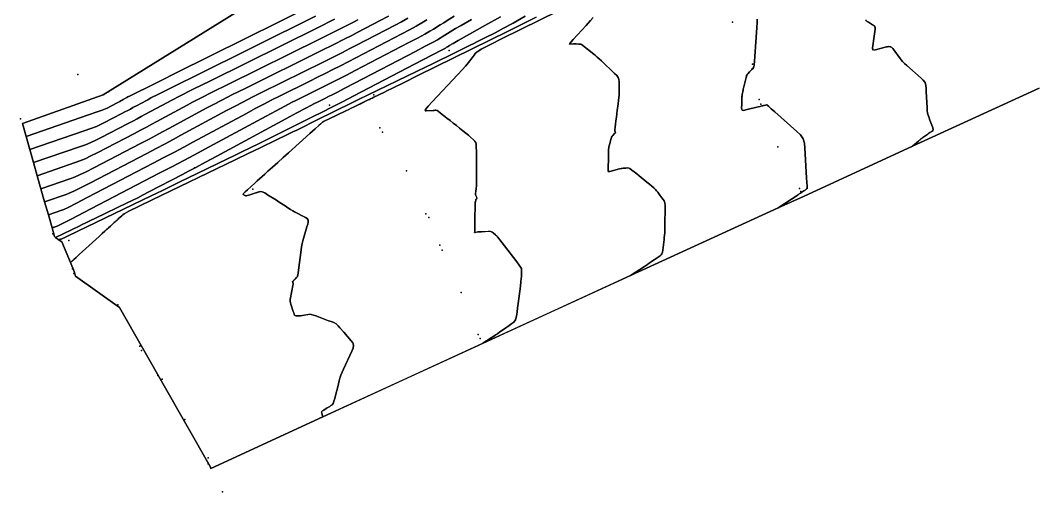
# Model space of a CAD drawing. Extents: x 4 to 139, y 4 to 137.
# Drawn here: x 18.9 to 88, y 4.1 to 36.1 of the extents above; entities that cross this region are included whole.
import ezdxf

# ---------------------------------------------------------------- set-up
doc = ezdxf.new("R2010")
doc.units = 0
for name, color, linetype in [('3D_PONTOS', 1, 'CONTINUOUS'), ('BOUNDARY', 7, 'CONTINUOUS'), ('TOPOGRAPHY', 7, 'CONTINUOUS')]:
    doc.layers.add(name, color=color, linetype=linetype)

msp = doc.modelspace()

# ---------------------------------------------------------------- linework, layer by layer
at = {"layer": '3D_PONTOS'}
for p in [(67.307, 35.992, 71.596), (48.046, 34.085, 73.684), (68.659, 33.153, 71.499), (68.7, 32.846, 71.47), (22.828, 32.438, 79.597), (24.897, 31.269, 78.953), (42.939, 31.051, 72.866), (69.104, 30.746, 71.428), (69.234, 30.436, 71.517), (39.912, 30.369, 74), (18.914, 29.419, 79.066), (43.342, 28.824, 72.645), (43.525, 28.531, 72.684), (70.383, 27.522, 71.602), (30.746, 26.099, 74.378), (45.142, 25.888, 72.739), (34.718, 24.641, 72.978), (71.843, 24.691, 71.525), (71.938, 24.48, 71.458), (46.475, 22.968, 72.671), (46.664, 22.713, 72.668), (21.111, 21.612, 74.673), (21.61, 21.241, 73.659), (22.202, 21.163, 73.609), (47.416, 20.85, 72.624), (47.572, 20.506, 72.67), (22.451, 19.227, 73.431), (22.549, 18.916, 73.48), (48.869, 17.612, 72.704), (25.541, 16.779, 73.5), (50.009, 14.765, 72.624), (27.026, 13.978, 73.395), (50.149, 14.484, 72.544), (27.156, 13.683, 73.363), (28.249, 11.987, 73.346), (28.55, 11.738, 73.364), (30.085, 8.996, 73.46), (31.67, 6.381, 73.317), (31.686, 5.976, 73.321), (32.639, 4.08, 73.452)]:
    msp.add_point(p, dxfattribs=at)
at = {"layer": 'BOUNDARY'}
msp.add_lwpolyline([(88.13, 31.512), (79.531, 27.564), (72.116, 24.159), (70.401, 23.373), (60.369, 18.77), (50.327, 14.163), (39.474, 9.162), (31.864, 5.656), (31.802, 5.792), (25.657, 16.595), (22.665, 18.732), (22.567, 19.043), (22.312, 19.652), (21.726, 21.057), (21.558, 21.182), (21.312, 21.364), (21.232, 21.428), (21.067, 22.01), (20.817, 22.899), (20.566, 23.787), (20.315, 24.676), (20.065, 25.564), (19.814, 26.452), (19.564, 27.341), (19.313, 28.229), (19.069, 29.12), (24.537, 31.059), (37.006, 38.812)], dxfattribs=at)
at = {"layer": 'TOPOGRAPHY'}
for points in [[(37.006, 38.812), (24.537, 31.059), (19.069, 29.12), (19.319, 28.231), (23.552, 29.696), (24.064, 29.874), (24.468, 30.019), (24.692, 30.108), (24.808, 30.165), (25.102, 30.318), (25.2, 30.369), (25.396, 30.471), (25.493, 30.522), (25.585, 30.57), (25.67, 30.615), (25.75, 30.659), (25.83, 30.702), (25.909, 30.745), (26.148, 30.874), (26.227, 30.917), (26.368, 30.99), (26.878, 31.245), (27.569, 31.589), (28.479, 32.04), (29.498, 32.546), (38.835, 37.176)], [(53.966, 36.343), (53.052, 35.89), (52.047, 35.394), (45.93, 32.371), (44.948, 31.886), (44.191, 31.512), (43.809, 31.325), (43.652, 31.248), (42.936, 30.902), (42.818, 30.845), (42.713, 30.794), (42.627, 30.751), (42.552, 30.715), (42.057, 30.469), (41.955, 30.419), (41.866, 30.376), (41.813, 30.35), (41.651, 30.271), (41.597, 30.245), (41.497, 30.197), (41.388, 30.144), (41.231, 30.068), (41.039, 29.975), (39.847, 29.401), (39.657, 29.308), (39.512, 29.237), (39.445, 29.2), (39.423, 29.184), (39.41, 29.171), (39.396, 29.159), (39.382, 29.146), (39.355, 29.121), (39.33, 29.098), (39.198, 28.979), (38.936, 28.744), (38.586, 28.43), (37.129, 27.125), (36.765, 26.798), (36.401, 26.472), (36.045, 26.152), (35.739, 25.877), (35.516, 25.675), (35.342, 25.516), (35.012, 25.213), (34.847, 25.062), (34.352, 24.608), (34.195, 24.462), (34.084, 24.352), (34.051, 24.3), (34.065, 24.283), (34.195, 24.216), (34.216, 24.206), (34.233, 24.198), (34.243, 24.196), (34.25, 24.196), (34.288, 24.203), (34.298, 24.206), (34.332, 24.216), (34.405, 24.24), (34.503, 24.271), (35.198, 24.493), (35.346, 24.476), (35.516, 24.395), (35.711, 24.273), (36.307, 23.889), (36.505, 23.761), (36.902, 23.504), (37.098, 23.379), (37.275, 23.269), (37.42, 23.184), (37.547, 23.114), (38.288, 22.713), (38.404, 22.643), (38.478, 22.548), (38.479, 22.414), (38.438, 22.257), (38.389, 22.095), (38.341, 21.934), (38.244, 21.611), (38.147, 21.288), (38.099, 21.124), (38.056, 20.943), (38.021, 20.736), (37.99, 20.512), (37.812, 19.152), (37.782, 18.933), (37.739, 18.699), (37.683, 18.633), (37.648, 18.6), (37.579, 18.534), (37.544, 18.501), (37.475, 18.435), (37.442, 18.403), (37.419, 18.375), (37.413, 18.355), (37.417, 18.339), (37.422, 18.323), (37.428, 18.308), (37.439, 18.277), (37.444, 18.261), (37.458, 18.222), (37.436, 18.091), (37.413, 17.976), (37.389, 17.856), (37.366, 17.737), (37.342, 17.617), (37.318, 17.498), (37.295, 17.378), (37.271, 17.258), (37.249, 17.14), (37.242, 17.027), (37.258, 16.923), (37.289, 16.825), (37.354, 16.632), (37.387, 16.535), (37.452, 16.341), (37.485, 16.244), (37.517, 16.151), (37.552, 16.082), (37.59, 16.053), (37.629, 16.047), (37.866, 16.039), (37.907, 16.038), (37.956, 16.04), (38.017, 16.048), (38.085, 16.059), (38.563, 16.139), (38.677, 16.127), (38.821, 16.086), (38.991, 16.025), (39.165, 15.961), (39.513, 15.833), (39.861, 15.705), (40.035, 15.642), (40.207, 15.574), (40.366, 15.486), (40.505, 15.364), (40.632, 15.222), (40.882, 14.93), (41.131, 14.638), (41.381, 14.346), (41.496, 14.198), (41.557, 14.035), (41.526, 13.847), (41.44, 13.644), (40.87, 12.415), (40.777, 12.21), (40.694, 12.007), (40.631, 11.808), (40.579, 11.61), (40.528, 11.413), (40.478, 11.216), (40.326, 10.624), (40.275, 10.426), (40.224, 10.235), (40.164, 10.081), (40.092, 9.987), (40.012, 9.929), (39.931, 9.878), (39.769, 9.776), (39.688, 9.725), (39.526, 9.622), (39.448, 9.572), (39.393, 9.53), (39.374, 9.5), (39.377, 9.477), (39.383, 9.456), (39.39, 9.435), (39.396, 9.413), (39.403, 9.392), (39.409, 9.371), (39.416, 9.349), (39.427, 9.314), (39.474, 9.162), (50.338, 14.168), (51.19, 14.733), (51.201, 14.741), (51.246, 14.771), (51.345, 14.84), (51.479, 14.933), (51.895, 15.221), (52.033, 15.317), (52.311, 15.509), (52.445, 15.613), (52.554, 15.767), (52.621, 16.004), (52.662, 16.291), (52.7, 16.586), (52.737, 16.881), (52.885, 18.062), (52.921, 18.348), (52.948, 18.575), (52.959, 18.704), (52.961, 18.775), (52.962, 18.836), (52.963, 18.957), (52.966, 19.14), (52.96, 19.208), (52.912, 19.315), (52.795, 19.486), (52.637, 19.698), (51.813, 20.786), (51.648, 21.003), (51.488, 21.213), (51.359, 21.378), (51.28, 21.466), (51.231, 21.508), (51.187, 21.543), (51.056, 21.647), (50.969, 21.716), (50.923, 21.75), (50.866, 21.773), (50.789, 21.78), (50.7, 21.777), (50.157, 21.749), (50.069, 21.744), (49.999, 21.74), (49.959, 21.735), (49.936, 21.73), (49.78, 21.692), (49.783, 21.798), (49.784, 21.818), (49.785, 21.885), (49.788, 22.026), (49.792, 22.213), (49.8, 22.602), (49.804, 22.796), (49.816, 23.379), (49.82, 23.566), (49.827, 23.776), (49.838, 23.822), (49.852, 23.877), (49.856, 23.895), (49.87, 23.95), (49.926, 24.013), (49.933, 24.022), (49.934, 24.035), (49.928, 24.054), (49.918, 24.077), (49.895, 24.125), (49.873, 24.174), (49.833, 24.258), (49.836, 24.33), (49.843, 24.387), (49.85, 24.446), (49.889, 24.738), (49.896, 24.807), (49.901, 24.935), (49.903, 25.162), (49.902, 25.448), (49.898, 26.336), (49.897, 26.632), (49.895, 27.224), (49.891, 27.51), (49.876, 27.733), (49.842, 27.852), (49.795, 27.908), (49.747, 27.954), (49.699, 28), (49.505, 28.183), (49.45, 28.234), (49.352, 28.317), (49.185, 28.452), (48.975, 28.62), (48.758, 28.793), (48.542, 28.966), (48.325, 29.138), (48.108, 29.311), (47.892, 29.484), (47.675, 29.657), (47.467, 29.823), (47.31, 29.945), (47.238, 29.996), (47.218, 30.004), (47.146, 30.01), (47.132, 30.01), (47.1, 30.009), (47.039, 30.006), (46.961, 30.001), (46.409, 29.965), (46.44, 30.064), (46.623, 30.283), (46.898, 30.582), (48.641, 32.45), (48.923, 32.752), (49.151, 33.002), (49.289, 33.162), (49.372, 33.269), (49.447, 33.368), (49.522, 33.466), (49.597, 33.564), (49.672, 33.663), (49.747, 33.761), (49.822, 33.86), (49.929, 33.971), (50.228, 34.163), (50.848, 34.487), (51.661, 34.891), (56.728, 37.395)], [(56.728, 37.395), (51.661, 34.891), (50.848, 34.487), (50.228, 34.163), (49.929, 33.971), (49.822, 33.86), (49.747, 33.761), (49.672, 33.663), (49.597, 33.564), (49.522, 33.466), (49.447, 33.368), (49.372, 33.269), (49.289, 33.162), (49.151, 33.002), (48.923, 32.752), (48.641, 32.45), (46.898, 30.582), (46.623, 30.283), (46.44, 30.064), (46.413, 29.977), (46.478, 29.969), (47.03, 30.005), (47.192, 30.014), (47.238, 29.996), (47.31, 29.945), (47.467, 29.823), (47.675, 29.657), (47.892, 29.484), (48.108, 29.311), (48.325, 29.138), (48.542, 28.966), (48.758, 28.793), (48.975, 28.62), (49.185, 28.452), (49.352, 28.317), (49.45, 28.234), (49.505, 28.183), (49.699, 28), (49.747, 27.954), (49.837, 27.869), (49.876, 27.733), (49.891, 27.51), (49.895, 27.224), (49.897, 26.632), (49.898, 26.336), (49.902, 25.448), (49.903, 25.162), (49.901, 24.85), (49.889, 24.738), (49.881, 24.68), (49.843, 24.387), (49.836, 24.33), (49.834, 24.281), (49.839, 24.247), (49.85, 24.222), (49.861, 24.198), (49.873, 24.174), (49.895, 24.125), (49.907, 24.101), (49.94, 24.029), (49.884, 23.966), (49.877, 23.957), (49.871, 23.946), (49.865, 23.931), (49.861, 23.913), (49.856, 23.895), (49.834, 23.804), (49.829, 23.779), (49.825, 23.709), (49.82, 23.566), (49.816, 23.379), (49.804, 22.796), (49.8, 22.602), (49.792, 22.213), (49.788, 22.026), (49.784, 21.818), (49.781, 21.718), (49.781, 21.706), (49.787, 21.698), (49.8, 21.697), (49.819, 21.701), (49.966, 21.737), (50.069, 21.744), (50.157, 21.749), (50.247, 21.753), (50.778, 21.781), (50.895, 21.77), (50.969, 21.716), (51.013, 21.682), (51.056, 21.647), (51.187, 21.543), (51.269, 21.478), (51.359, 21.378), (51.488, 21.213), (51.648, 21.003), (51.813, 20.786), (52.637, 19.698), (52.795, 19.486), (52.956, 19.25), (52.966, 19.14), (52.965, 19.079), (52.963, 18.957), (52.962, 18.836), (52.961, 18.722), (52.948, 18.575), (52.921, 18.348), (52.885, 18.062), (52.737, 16.881), (52.7, 16.586), (52.662, 16.291), (52.621, 16.004), (52.554, 15.767), (52.445, 15.613), (52.311, 15.509), (52.033, 15.317), (51.895, 15.221), (51.479, 14.933), (51.345, 14.84), (51.199, 14.739), (51.158, 14.712), (51.149, 14.706), (50.337, 14.168), (60.369, 18.77), (61.312, 19.395), (61.379, 19.44), (61.446, 19.484), (61.513, 19.528), (61.646, 19.616), (61.713, 19.66), (61.779, 19.705), (61.846, 19.75), (61.914, 19.796), (61.981, 19.842), (62.184, 19.983), (62.251, 20.03), (62.387, 20.123), (62.452, 20.174), (62.505, 20.249), (62.538, 20.365), (62.558, 20.504), (62.648, 21.223), (62.666, 21.367), (62.684, 21.514), (62.697, 21.677), (62.705, 21.868), (62.708, 22.076), (62.71, 22.286), (62.713, 22.496), (62.721, 23.127), (62.723, 23.338), (62.723, 23.544), (62.703, 23.721), (62.652, 23.85), (62.582, 23.952), (62.509, 24.048), (62.436, 24.144), (62.363, 24.241), (62.217, 24.434), (62.144, 24.53), (62.067, 24.628), (61.965, 24.737), (61.821, 24.862), (61.653, 24.997), (61.481, 25.134), (60.964, 25.545), (60.792, 25.681), (60.62, 25.818), (60.453, 25.949), (60.318, 26.046), (60.236, 26.084), (60.186, 26.087), (60.053, 26.081), (59.919, 26.074), (59.872, 26.071), (59.812, 26.062), (59.729, 26.044), (59.633, 26.021), (58.959, 25.856), (58.855, 25.86), (58.851, 25.962), (58.853, 26.029), (58.855, 26.095), (58.859, 26.229), (58.861, 26.295), (58.863, 26.362), (58.865, 26.43), (58.867, 26.505), (58.869, 26.592), (58.871, 26.687), (58.873, 26.783), (58.877, 26.975), (58.879, 27.071), (58.881, 27.167), (58.884, 27.345), (58.892, 27.447), (58.905, 27.526), (58.923, 27.6), (58.959, 27.745), (58.977, 27.817), (59.013, 27.962), (59.046, 28.096), (59.078, 28.188), (59.123, 28.242), (59.179, 28.305), (59.292, 28.431), (59.319, 28.462), (59.337, 28.488), (59.341, 28.506), (59.337, 28.519), (59.314, 28.567), (59.308, 28.579), (59.298, 28.601), (59.303, 28.688), (59.323, 28.854), (59.352, 29.075), (59.382, 29.304), (59.412, 29.534), (59.473, 29.994), (59.533, 30.454), (59.562, 30.679), (59.583, 30.881), (59.592, 31.041), (59.592, 31.178), (59.589, 31.972), (59.583, 32.105), (59.538, 32.24), (59.432, 32.378), (59.289, 32.52), (58.392, 33.369), (58.244, 33.508), (58.107, 33.633), (57.988, 33.735), (57.879, 33.822), (57.559, 34.077), (57.453, 34.162), (57.24, 34.332), (57.136, 34.414), (57.047, 34.475), (56.985, 34.502), (56.938, 34.509), (56.85, 34.515), (56.673, 34.528), (56.629, 34.531), (56.586, 34.532), (56.544, 34.531), (56.503, 34.529), (56.223, 34.511), (56.239, 34.561), (56.331, 34.672), (56.471, 34.823), (57.355, 35.77), (57.503, 35.931), (57.659, 36.111), (57.828, 36.322)], [(38.835, 37.176), (29.498, 32.546), (28.479, 32.04), (27.569, 31.589), (26.878, 31.245), (26.368, 30.99), (26.227, 30.917), (26.148, 30.874), (25.909, 30.745), (25.83, 30.702), (25.75, 30.659), (25.67, 30.615), (25.585, 30.57), (25.493, 30.522), (25.396, 30.471), (25.2, 30.369), (25.102, 30.318), (24.808, 30.165), (24.692, 30.108), (24.468, 30.019), (24.064, 29.874), (23.552, 29.696), (19.313, 28.229), (19.564, 27.341), (23.248, 28.616), (23.698, 28.773), (24.085, 28.917), (24.365, 29.04), (24.582, 29.149), (25.819, 29.793), (26.023, 29.9), (26.218, 30.002), (26.396, 30.098), (26.565, 30.189), (26.899, 30.369), (27.066, 30.46), (27.567, 30.731), (27.785, 30.846), (28.307, 31.11), (28.944, 31.428), (29.761, 31.834), (30.668, 32.283), (38.967, 36.399)], [(38.967, 36.399), (30.668, 32.283), (29.761, 31.834), (28.944, 31.428), (28.307, 31.11), (27.785, 30.846), (27.567, 30.731), (27.066, 30.46), (26.899, 30.369), (26.565, 30.189), (26.396, 30.098), (26.218, 30.002), (26.023, 29.9), (25.819, 29.793), (24.582, 29.149), (24.365, 29.04), (24.085, 28.917), (23.698, 28.773), (23.248, 28.616), (19.564, 27.341), (19.814, 26.452), (22.944, 27.535), (23.333, 27.672), (23.702, 27.816), (24.038, 27.971), (24.356, 28.134), (26.242, 29.116), (26.553, 29.278), (26.85, 29.434), (27.122, 29.58), (27.38, 29.718), (28.908, 30.545), (29.202, 30.702), (29.736, 30.975), (30.667, 31.44), (31.838, 32.021), (39.1, 35.622), (40.267, 36.201)], [(40.267, 36.201), (39.1, 35.622), (31.838, 32.021), (30.667, 31.44), (29.736, 30.975), (29.202, 30.702), (28.908, 30.545), (27.38, 29.718), (27.122, 29.58), (26.85, 29.434), (26.553, 29.278), (26.242, 29.116), (24.356, 28.134), (24.038, 27.971), (23.702, 27.816), (23.333, 27.672), (22.944, 27.535), (19.814, 26.452), (20.065, 25.564), (22.641, 26.455), (22.967, 26.571), (23.318, 26.714), (23.712, 26.903), (24.13, 27.118), (26.664, 28.438), (27.084, 28.656), (27.483, 28.866), (27.848, 29.062), (28.194, 29.248), (30.248, 30.359), (30.62, 30.558), (31.165, 30.84), (31.999, 31.258), (33.008, 31.759), (39.232, 34.845), (40.238, 35.344), (41.051, 35.75), (41.544, 35.999), (41.845, 36.155)], [(41.845, 36.155), (41.544, 35.999), (41.051, 35.75), (40.238, 35.344), (39.232, 34.845), (33.008, 31.759), (31.999, 31.258), (31.165, 30.84), (30.62, 30.558), (30.248, 30.359), (28.194, 29.248), (27.848, 29.062), (27.483, 28.866), (27.084, 28.656), (26.664, 28.438), (24.13, 27.118), (23.712, 26.903), (23.318, 26.714), (22.967, 26.571), (22.641, 26.455), (20.065, 25.564), (20.315, 24.676), (22.337, 25.375), (22.601, 25.47), (22.935, 25.613), (23.385, 25.834), (23.904, 26.103), (27.087, 27.76), (27.614, 28.035), (28.115, 28.298), (28.574, 28.544), (29.009, 28.778), (31.589, 30.174), (32.037, 30.415), (32.594, 30.704), (33.331, 31.076), (34.178, 31.496), (39.365, 34.069), (40.208, 34.487), (40.923, 34.845), (41.426, 35.1), (41.8, 35.295), (43.92, 36.401)], [(43.92, 36.401), (41.8, 35.295), (41.426, 35.1), (40.923, 34.845), (40.208, 34.487), (39.365, 34.069), (34.178, 31.496), (33.331, 31.076), (32.594, 30.704), (32.037, 30.415), (31.589, 30.174), (29.009, 28.778), (28.574, 28.544), (28.115, 28.298), (27.614, 28.035), (27.087, 27.76), (23.904, 26.103), (23.385, 25.834), (22.935, 25.613), (22.601, 25.47), (22.337, 25.375), (20.315, 24.676), (20.566, 23.787), (22.033, 24.295), (22.236, 24.37), (22.552, 24.512), (23.058, 24.766), (23.678, 25.087), (27.51, 27.083), (28.144, 27.413), (28.747, 27.73), (29.3, 28.026), (29.823, 28.308), (32.929, 29.988), (33.454, 30.271), (34.023, 30.569), (34.663, 30.894), (35.348, 31.234), (39.497, 33.292), (40.178, 33.63), (40.796, 33.94), (41.307, 34.201), (41.755, 34.434), (44.379, 35.804), (44.815, 36.033), (45.245, 36.269)], [(45.245, 36.269), (44.815, 36.033), (44.379, 35.804), (41.755, 34.434), (41.307, 34.201), (40.796, 33.94), (40.178, 33.63), (39.497, 33.292), (35.348, 31.234), (34.663, 30.894), (34.023, 30.569), (33.454, 30.271), (32.929, 29.988), (29.823, 28.308), (29.3, 28.026), (28.747, 27.73), (28.144, 27.413), (27.51, 27.083), (23.678, 25.087), (23.058, 24.766), (22.552, 24.512), (22.236, 24.37), (22.033, 24.295), (20.566, 23.787), (20.817, 22.899), (21.729, 23.214), (21.87, 23.269), (22.169, 23.41), (22.731, 23.697), (23.452, 24.072), (27.933, 26.405), (28.674, 26.791), (29.38, 27.162), (30.027, 27.508), (30.638, 27.838), (34.27, 29.802), (34.871, 30.127), (35.451, 30.434), (35.995, 30.712), (36.518, 30.972), (38.592, 32.001), (39.111, 32.258), (39.63, 32.515), (40.149, 32.773), (40.668, 33.035), (41.189, 33.302), (41.71, 33.574), (44.839, 35.207), (45.352, 35.476), (45.815, 35.727), (46.196, 35.948), (46.528, 36.151)], [(46.528, 36.151), (46.196, 35.948), (45.815, 35.727), (45.352, 35.476), (44.839, 35.207), (41.71, 33.574), (41.189, 33.302), (40.668, 33.035), (40.149, 32.773), (39.63, 32.515), (39.111, 32.258), (38.592, 32.001), (36.518, 30.972), (35.995, 30.712), (35.451, 30.434), (34.871, 30.127), (34.27, 29.802), (30.638, 27.838), (30.027, 27.508), (29.38, 27.162), (28.674, 26.791), (27.933, 26.405), (23.452, 24.072), (22.731, 23.697), (22.169, 23.41), (21.87, 23.269), (21.729, 23.214), (20.817, 22.899), (21.067, 22.01), (21.11, 22.025), (21.154, 22.04), (21.199, 22.056), (21.244, 22.072), (21.289, 22.087), (21.425, 22.134), (21.504, 22.168), (21.786, 22.309), (22.405, 22.629), (23.226, 23.056), (28.356, 25.727), (29.205, 26.17), (30.012, 26.594), (30.753, 26.99), (31.452, 27.367), (35.61, 29.617), (36.289, 29.983), (36.88, 30.299), (37.327, 30.529), (37.688, 30.709), (38.033, 30.881), (38.725, 31.224), (39.071, 31.395), (39.762, 31.738), (40.119, 31.916), (40.541, 32.129), (41.07, 32.403), (41.665, 32.713), (45.298, 34.609), (45.888, 34.918), (46.386, 35.184), (46.728, 35.379), (46.978, 35.531), (47.446, 35.822), (47.68, 35.967), (47.914, 36.112), (48.383, 36.402)], [(48.383, 36.402), (47.914, 36.112), (47.68, 35.967), (47.446, 35.822), (46.978, 35.531), (46.728, 35.379), (46.386, 35.184), (45.888, 34.918), (45.298, 34.609), (41.665, 32.713), (41.07, 32.403), (40.541, 32.129), (40.119, 31.916), (39.762, 31.738), (39.071, 31.395), (38.725, 31.224), (38.033, 30.881), (37.688, 30.709), (37.327, 30.529), (36.88, 30.299), (36.289, 29.983), (35.61, 29.617), (31.452, 27.367), (30.753, 26.99), (30.012, 26.594), (29.205, 26.17), (28.356, 25.727), (23.226, 23.056), (22.405, 22.629), (21.786, 22.309), (21.504, 22.168), (21.425, 22.134), (21.289, 22.087), (21.244, 22.072), (21.199, 22.056), (21.154, 22.04), (21.11, 22.025), (21.067, 22.01), (21.232, 21.428), (21.312, 21.364), (22.915, 22.138), (23.122, 22.238), (23.368, 22.357), (23.679, 22.507), (24.028, 22.677), (26.165, 23.714), (26.522, 23.887), (26.886, 24.068), (27.261, 24.26), (27.643, 24.458), (29.94, 25.654), (30.339, 25.863), (30.838, 26.127), (31.503, 26.484), (32.267, 26.897), (36.951, 29.431), (37.706, 29.839), (38.309, 30.163), (38.659, 30.347), (38.858, 30.447), (39.203, 30.619), (39.549, 30.79), (39.895, 30.962), (40.089, 31.059), (40.413, 31.224), (40.952, 31.504), (41.62, 31.853), (45.758, 34.012), (46.425, 34.361), (46.956, 34.642), (47.26, 34.811), (47.427, 34.912), (47.573, 35.002), (48.299, 35.451), (48.477, 35.56), (48.856, 35.778), (49.569, 36.181)], [(49.569, 36.181), (48.856, 35.778), (48.477, 35.56), (48.299, 35.451), (47.573, 35.002), (47.427, 34.912), (47.26, 34.811), (46.956, 34.642), (46.425, 34.361), (45.758, 34.012), (41.62, 31.853), (40.952, 31.504), (40.413, 31.224), (40.089, 31.059), (39.895, 30.962), (39.549, 30.79), (39.203, 30.619), (38.858, 30.447), (38.659, 30.347), (38.309, 30.163), (37.706, 29.839), (36.951, 29.431), (32.267, 26.897), (31.503, 26.484), (30.838, 26.127), (30.339, 25.863), (29.94, 25.654), (27.643, 24.458), (27.261, 24.26), (26.886, 24.068), (26.522, 23.887), (26.165, 23.714), (24.028, 22.677), (23.679, 22.507), (23.368, 22.357), (23.122, 22.238), (22.915, 22.138), (21.312, 21.364), (21.558, 21.182), (27.796, 24.191), (28.563, 24.561), (29.248, 24.892), (29.798, 25.158), (30.267, 25.385), (32.999, 26.711), (33.461, 26.935), (33.962, 27.18), (34.528, 27.459), (35.133, 27.759), (38.804, 29.578), (39.422, 29.886), (40.082, 30.218), (40.808, 30.593), (41.575, 30.992), (46.217, 33.415), (46.961, 33.804), (47.526, 34.1), (47.791, 34.242), (47.877, 34.292), (47.933, 34.327), (48.046, 34.397), (48.102, 34.432), (48.158, 34.466), (48.215, 34.501), (48.313, 34.56), (48.664, 34.759), (49.437, 35.194), (50.462, 35.77), (51.53, 36.369)], [(51.53, 36.369), (50.462, 35.77), (49.437, 35.194), (48.664, 34.759), (48.313, 34.56), (48.215, 34.501), (48.158, 34.466), (48.102, 34.432), (48.046, 34.397), (47.933, 34.327), (47.877, 34.292), (47.791, 34.242), (47.526, 34.1), (46.961, 33.804), (46.217, 33.415), (41.575, 30.992), (40.808, 30.593), (40.082, 30.218), (39.422, 29.886), (38.804, 29.578), (35.133, 27.759), (34.528, 27.459), (33.962, 27.18), (33.461, 26.935), (32.999, 26.711), (30.267, 25.385), (29.798, 25.158), (29.248, 24.892), (28.563, 24.561), (27.796, 24.191), (21.558, 21.182), (21.726, 21.057), (22.312, 19.652), (22.328, 19.667), (22.344, 19.68), (22.391, 19.723), (22.407, 19.737), (22.438, 19.765), (22.463, 19.787), (22.539, 19.857), (22.702, 20.006), (22.918, 20.204), (23.365, 20.614), (23.813, 21.024), (24.26, 21.435), (24.477, 21.634), (24.655, 21.796), (24.766, 21.897), (24.838, 21.962), (24.903, 22.02), (25.034, 22.137), (25.099, 22.196), (25.229, 22.313), (25.294, 22.371), (25.359, 22.43), (25.424, 22.489), (25.488, 22.548), (25.552, 22.608), (25.617, 22.667), (25.681, 22.727), (25.809, 22.845), (25.874, 22.905), (25.974, 22.981), (26.294, 23.155), (26.978, 23.493), (27.881, 23.93), (33.517, 26.649), (34.428, 27.088), (35.168, 27.445), (35.622, 27.665), (35.905, 27.802), (37.433, 28.543), (37.691, 28.669), (37.971, 28.806), (38.288, 28.962), (38.626, 29.129), (40.678, 30.146), (41.029, 30.32), (41.437, 30.52), (41.937, 30.763), (42.492, 31.032), (45.883, 32.672), (46.436, 32.939), (46.916, 33.172), (47.275, 33.348), (47.561, 33.489), (47.836, 33.625), (48.11, 33.76), (49.207, 34.302), (49.477, 34.436), (49.723, 34.558), (49.929, 34.66), (50.11, 34.75), (50.287, 34.838), (50.464, 34.926), (51.173, 35.278), (51.378, 35.382), (51.749, 35.583), (52.398, 35.944), (53.213, 36.401)], [(53.213, 36.401), (52.398, 35.944), (51.749, 35.583), (51.378, 35.382), (51.173, 35.278), (50.464, 34.926), (50.287, 34.838), (50.11, 34.75), (49.929, 34.66), (49.723, 34.558), (49.477, 34.436), (49.207, 34.302), (48.11, 33.76), (47.836, 33.625), (47.561, 33.489), (47.275, 33.348), (46.916, 33.172), (46.436, 32.939), (45.883, 32.672), (42.492, 31.032), (41.937, 30.763), (41.437, 30.52), (41.029, 30.32), (40.678, 30.146), (38.626, 29.129), (38.288, 28.962), (37.971, 28.806), (37.691, 28.669), (37.433, 28.543), (35.905, 27.802), (35.622, 27.665), (35.168, 27.445), (34.428, 27.088), (33.517, 26.649), (27.881, 23.93), (26.978, 23.493), (26.294, 23.155), (25.974, 22.981), (25.874, 22.905), (25.809, 22.845), (25.681, 22.727), (25.617, 22.667), (25.552, 22.608), (25.488, 22.548), (25.424, 22.489), (25.359, 22.43), (25.294, 22.371), (25.229, 22.313), (25.099, 22.196), (25.034, 22.137), (24.903, 22.02), (24.838, 21.962), (24.766, 21.897), (24.655, 21.796), (24.477, 21.634), (24.26, 21.435), (23.813, 21.024), (23.365, 20.614), (22.918, 20.204), (22.702, 20.006), (22.539, 19.857), (22.452, 19.777), (22.423, 19.751), (22.407, 19.737), (22.391, 19.723), (22.312, 19.652), (22.567, 19.043), (22.665, 18.732), (25.657, 16.595), (31.802, 5.792), (31.864, 5.656), (39.474, 9.162), (39.427, 9.314), (39.416, 9.349), (39.403, 9.392), (39.39, 9.435), (39.371, 9.495), (39.393, 9.53), (39.448, 9.572), (39.526, 9.622), (39.688, 9.725), (39.769, 9.776), (39.931, 9.878), (40.012, 9.929), (40.092, 9.987), (40.164, 10.081), (40.224, 10.235), (40.275, 10.426), (40.326, 10.624), (40.478, 11.216), (40.528, 11.413), (40.579, 11.61), (40.631, 11.808), (40.694, 12.007), (40.777, 12.21), (40.87, 12.415), (41.44, 13.644), (41.526, 13.847), (41.557, 14.035), (41.496, 14.198), (41.381, 14.346), (41.131, 14.638), (40.882, 14.93), (40.632, 15.222), (40.505, 15.364), (40.366, 15.486), (40.207, 15.574), (40.035, 15.642), (39.861, 15.705), (39.513, 15.833), (39.165, 15.961), (38.991, 16.025), (38.821, 16.086), (38.677, 16.127), (38.577, 16.138), (38.503, 16.129), (38.085, 16.059), (37.974, 16.041), (37.907, 16.038), (37.866, 16.039), (37.595, 16.049), (37.552, 16.082), (37.517, 16.151), (37.485, 16.244), (37.452, 16.341), (37.387, 16.535), (37.354, 16.632), (37.289, 16.825), (37.258, 16.923), (37.242, 17.027), (37.249, 17.14), (37.271, 17.258), (37.295, 17.378), (37.318, 17.498), (37.342, 17.617), (37.366, 17.737), (37.389, 17.856), (37.413, 17.976), (37.436, 18.091), (37.451, 18.18), (37.454, 18.226), (37.45, 18.246), (37.439, 18.277), (37.428, 18.308), (37.408, 18.362), (37.442, 18.403), (37.475, 18.435), (37.51, 18.468), (37.544, 18.501), (37.579, 18.534), (37.683, 18.633), (37.718, 18.674), (37.751, 18.763), (37.782, 18.933), (37.812, 19.152), (37.99, 20.512), (38.021, 20.736), (38.056, 20.943), (38.099, 21.124), (38.147, 21.288), (38.244, 21.611), (38.341, 21.934), (38.389, 22.095), (38.438, 22.257), (38.479, 22.414), (38.478, 22.548), (38.404, 22.643), (38.288, 22.713), (37.547, 23.114), (37.42, 23.184), (37.275, 23.269), (37.098, 23.379), (36.902, 23.504), (36.505, 23.761), (36.307, 23.889), (35.711, 24.273), (35.516, 24.395), (35.346, 24.476), (35.216, 24.491), (35.111, 24.465), (34.503, 24.271), (34.405, 24.24), (34.277, 24.199), (34.236, 24.195), (34.195, 24.216), (34.13, 24.25), (34.047, 24.293), (34.084, 24.352), (34.195, 24.462), (34.352, 24.608), (34.847, 25.062), (35.012, 25.213), (35.342, 25.516), (35.516, 25.675), (35.739, 25.877), (36.045, 26.152), (36.401, 26.472), (36.765, 26.798), (37.129, 27.125), (38.586, 28.43), (38.936, 28.744), (39.198, 28.979), (39.314, 29.083), (39.342, 29.109), (39.382, 29.146), (39.41, 29.171), (39.435, 29.195), (39.512, 29.237), (39.657, 29.308), (39.847, 29.401), (41.039, 29.975), (41.231, 30.068), (41.388, 30.144), (41.484, 30.19), (41.543, 30.219), (41.597, 30.245), (41.651, 30.271), (41.813, 30.35), (41.866, 30.376), (41.921, 30.402), (41.98, 30.431), (42.047, 30.464), (42.119, 30.5), (42.552, 30.715), (42.627, 30.751), (42.713, 30.794), (42.818, 30.845), (42.936, 30.902), (43.652, 31.248), (43.809, 31.325), (44.191, 31.512), (44.948, 31.886), (45.93, 32.371), (52.047, 35.394), (53.052, 35.89), (53.966, 36.343)], [(57.828, 36.322), (57.659, 36.111), (57.503, 35.931), (57.355, 35.77), (56.471, 34.823), (56.331, 34.672), (56.239, 34.561), (56.223, 34.511), (56.565, 34.533), (56.629, 34.531), (56.673, 34.528), (56.85, 34.515), (56.976, 34.506), (57.047, 34.475), (57.136, 34.414), (57.24, 34.332), (57.453, 34.162), (57.559, 34.077), (57.879, 33.822), (57.988, 33.735), (58.107, 33.633), (58.244, 33.508), (58.392, 33.369), (59.289, 32.52), (59.432, 32.378), (59.538, 32.24), (59.583, 32.105), (59.589, 31.972), (59.592, 31.178), (59.592, 31.041), (59.583, 30.881), (59.562, 30.679), (59.533, 30.454), (59.473, 29.994), (59.412, 29.534), (59.382, 29.304), (59.352, 29.075), (59.323, 28.854), (59.303, 28.688), (59.298, 28.601), (59.308, 28.579), (59.345, 28.5), (59.319, 28.462), (59.292, 28.431), (59.179, 28.305), (59.123, 28.242), (59.078, 28.188), (59.046, 28.096), (59.013, 27.962), (58.977, 27.817), (58.959, 27.745), (58.923, 27.6), (58.905, 27.526), (58.892, 27.447), (58.884, 27.345), (58.881, 27.167), (58.879, 27.071), (58.877, 26.975), (58.873, 26.783), (58.871, 26.687), (58.868, 26.533), (58.865, 26.43), (58.863, 26.362), (58.861, 26.295), (58.859, 26.229), (58.855, 26.095), (58.853, 26.029), (58.851, 25.962), (58.855, 25.86), (58.959, 25.856), (59.633, 26.021), (59.79, 26.059), (59.872, 26.071), (59.919, 26.074), (60.053, 26.081), (60.224, 26.089), (60.318, 26.046), (60.453, 25.949), (60.62, 25.818), (60.792, 25.681), (60.964, 25.545), (61.481, 25.134), (61.653, 24.997), (61.821, 24.862), (61.965, 24.737), (62.067, 24.628), (62.144, 24.53), (62.217, 24.434), (62.363, 24.241), (62.436, 24.144), (62.509, 24.048), (62.582, 23.952), (62.652, 23.85), (62.703, 23.721), (62.723, 23.544), (62.723, 23.338), (62.721, 23.127), (62.713, 22.496), (62.71, 22.286), (62.708, 22.076), (62.705, 21.868), (62.697, 21.677), (62.684, 21.514), (62.666, 21.367), (62.648, 21.223), (62.558, 20.504), (62.538, 20.365), (62.505, 20.249), (62.452, 20.174), (62.387, 20.123), (62.251, 20.03), (62.184, 19.983), (61.981, 19.842), (61.871, 19.767), (61.779, 19.705), (61.713, 19.66), (61.646, 19.616), (61.513, 19.528), (61.446, 19.484), (61.379, 19.44), (61.312, 19.395), (60.369, 18.77), (70.401, 23.373), (71.759, 24.272), (71.837, 24.324), (71.914, 24.375), (72.012, 24.441), (72.148, 24.536), (72.225, 24.59), (72.302, 24.645), (72.338, 24.671), (72.387, 24.705), (72.379, 24.726), (72.377, 24.731), (72.375, 24.737), (72.37, 24.752), (72.362, 24.868), (72.348, 25.107), (72.33, 25.429), (72.218, 27.442), (72.19, 27.773), (72.103, 28.076), (71.919, 28.333), (71.677, 28.562), (70.165, 29.905), (69.923, 30.12), (69.744, 30.28), (69.627, 30.385), (69.616, 30.383), (69.538, 30.364), (69.447, 30.341), (69.416, 30.334), (69.36, 30.32), (69.288, 30.302), (69.179, 30.275), (69.043, 30.242), (68.196, 30.035), (68.061, 30.006), (67.962, 30.011), (67.923, 30.073), (67.92, 30.17), (67.926, 30.373), (67.929, 30.475), (67.932, 30.577), (67.935, 30.678), (67.938, 30.78), (67.943, 30.942), (67.954, 31.034), (67.964, 31.089), (67.983, 31.195), (67.993, 31.248), (68.03, 31.453), (68.045, 31.525), (68.064, 31.604), (68.086, 31.692), (68.13, 31.871), (68.197, 32.14), (68.219, 32.229), (68.257, 32.372), (68.314, 32.462), (68.362, 32.518), (68.461, 32.629), (68.559, 32.739), (68.608, 32.794), (68.657, 32.849), (68.704, 32.903), (68.758, 32.964), (68.768, 33.107), (68.784, 33.343), (68.806, 33.661), (68.943, 35.648), (68.965, 35.967), (68.981, 36.208)], [(68.981, 36.208), (68.965, 35.967), (68.943, 35.648), (68.806, 33.661), (68.784, 33.343), (68.768, 33.107), (68.758, 32.964), (68.704, 32.903), (68.657, 32.849), (68.608, 32.794), (68.559, 32.739), (68.461, 32.629), (68.362, 32.518), (68.314, 32.462), (68.273, 32.397), (68.243, 32.317), (68.219, 32.229), (68.197, 32.14), (68.13, 31.871), (68.086, 31.692), (68.064, 31.604), (68.045, 31.525), (68.032, 31.462), (68.022, 31.407), (67.993, 31.248), (67.983, 31.195), (67.964, 31.089), (67.954, 31.034), (67.946, 30.967), (67.941, 30.88), (67.938, 30.78), (67.935, 30.678), (67.932, 30.577), (67.929, 30.475), (67.926, 30.373), (67.92, 30.17), (67.923, 30.073), (67.962, 30.011), (68.061, 30.006), (68.196, 30.035), (69.043, 30.242), (69.179, 30.275), (69.288, 30.302), (69.351, 30.317), (69.386, 30.326), (69.416, 30.334), (69.447, 30.341), (69.538, 30.364), (69.629, 30.386), (69.629, 30.386), (69.63, 30.386), (69.632, 30.386), (69.632, 30.386), (69.633, 30.386), (69.634, 30.386), (69.635, 30.386), (69.635, 30.386), (69.636, 30.385), (69.637, 30.385), (69.638, 30.384), (69.665, 30.351), (69.669, 30.347), (69.744, 30.28), (69.923, 30.12), (70.165, 29.905), (71.677, 28.562), (71.919, 28.333), (72.103, 28.076), (72.19, 27.773), (72.218, 27.442), (72.33, 25.429), (72.348, 25.107), (72.362, 24.868), (72.369, 24.766), (72.371, 24.747), (72.375, 24.737), (72.377, 24.731), (72.379, 24.726), (72.381, 24.721), (72.387, 24.705), (72.338, 24.671), (72.302, 24.645), (72.225, 24.59), (72.148, 24.536), (72.012, 24.441), (71.914, 24.375), (71.837, 24.324), (71.759, 24.272), (70.401, 23.373), (72.116, 24.159), (79.531, 27.564), (79.936, 27.917), (79.983, 27.958), (80.036, 28.004), (80.098, 28.059), (80.175, 28.114), (80.24, 28.16), (80.307, 28.208), (80.509, 28.349), (80.576, 28.397), (80.643, 28.444), (80.708, 28.49), (80.761, 28.527), (80.793, 28.55), (80.814, 28.565), (80.924, 28.644), (80.94, 28.662), (80.94, 28.704), (80.916, 28.786), (80.877, 28.893), (80.836, 29.003), (80.795, 29.114), (80.753, 29.225), (80.712, 29.336), (80.629, 29.558), (80.589, 29.673), (80.556, 29.814), (80.535, 29.997), (80.522, 30.207), (80.463, 31.275), (80.451, 31.489), (80.433, 31.7), (80.378, 31.893), (80.261, 32.056), (80.106, 32.202), (79.143, 33.058), (78.987, 33.198), (78.852, 33.328), (78.755, 33.438), (78.68, 33.537), (78.251, 34.118), (78.181, 34.211), (78.124, 34.28), (78.087, 34.311), (78.063, 34.318), (77.928, 34.339), (77.902, 34.341), (77.854, 34.335), (77.77, 34.317), (77.664, 34.291), (77.009, 34.13), (76.841, 34.099), (76.819, 34.246), (76.836, 34.4), (76.858, 34.562), (76.88, 34.724), (76.97, 35.371), (76.989, 35.528), (76.985, 35.655), (76.943, 35.733), (76.878, 35.781), (76.809, 35.824), (76.602, 35.953), (76.533, 35.995), (76.406, 36.075), (76.344, 36.137)], [(76.359, 36.158), (76.359, 36.121), (76.4, 36.081), (76.465, 36.038), (76.533, 35.995), (76.602, 35.953), (76.809, 35.824), (76.937, 35.744), (76.985, 35.655), (76.989, 35.528), (76.97, 35.371), (76.88, 34.724), (76.858, 34.562), (76.836, 34.4), (76.819, 34.246), (76.835, 34.139), (76.905, 34.111), (77.009, 34.13), (77.664, 34.291), (77.836, 34.333), (77.908, 34.341), (78.018, 34.325), (78.04, 34.322), (78.097, 34.313), (78.181, 34.211), (78.251, 34.118), (78.68, 33.537), (78.755, 33.438), (78.852, 33.328), (78.987, 33.198), (79.143, 33.058), (80.106, 32.202), (80.261, 32.056), (80.378, 31.893), (80.433, 31.7), (80.451, 31.489), (80.463, 31.275), (80.522, 30.207), (80.535, 29.997), (80.556, 29.814), (80.589, 29.673), (80.629, 29.558), (80.712, 29.336), (80.753, 29.225), (80.795, 29.114), (80.836, 29.003), (80.877, 28.893), (80.941, 28.719), (80.939, 28.656), (80.887, 28.618), (80.869, 28.605), (80.832, 28.578), (80.786, 28.544), (80.708, 28.49), (80.643, 28.444), (80.576, 28.397), (80.509, 28.349), (80.24, 28.16), (80.175, 28.114), (80.123, 28.076), (80.091, 28.052), (80.071, 28.035), (80.036, 28.004), (80.018, 27.989), (79.983, 27.958), (79.965, 27.943), (79.949, 27.928), (79.936, 27.917), (79.531, 27.564), (88.13, 31.512)]]:
    msp.add_lwpolyline(points, dxfattribs=at)

doc.saveas('drawing.dxf')
